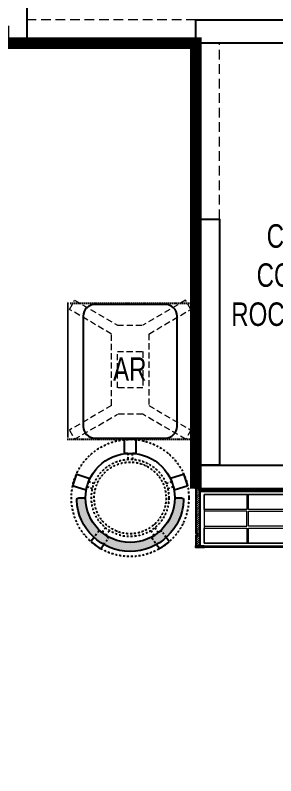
# Model space of a CAD drawing. Header units: feet. Extents: x 3067008 to 3074218, y -5466580 to -5451130.
# Drawn here: x 3070928 to 3072039, y -5458534 to -5455291 of the extents above; entities that cross this region are included whole.
import ezdxf

# ---------------------------------------------------------------- set-up
doc = ezdxf.new("R2010")
doc.units = ezdxf.units.FT
doc.header["$LTSCALE"] = 33
doc.header["$MEASUREMENT"] = 0
for name, pattern in [('a_p6_plan_L18$0$HIDDEN', [0.375, 0.25, -0.125]), ('ACAD_ISO03W100', [30, 12, -18]), ('DASHDOT2', [0.5, 0.25, -0.125, 0, -0.125]), ('DOT', [0.25, 0, -0.25]), ('HIDDEN2', [4.7624999999999975, 3.174999999999998, -1.587499999999999])]:
    doc.linetypes.add(name, pattern=pattern)
for name, color, linetype, lineweight in [('HATCH', 9, 'Continuous', 9), ('LENS-CURTAIN', 5, 'a_p6_plan_L18$0$HIDDEN', 9), ('LENS-DIM', 252, 'Continuous', 5), ('LENS-PARTITION', 21, 'Continuous', 25), ('LENS-TEXT', 31, 'Continuous', 5), ('LK-FF&E FLOOR', 1, 'Continuous', 9), ('LK-FF&E WALL', 1, 'Continuous', 9), ('LK-FLUTTED FINISH', 20, 'Continuous', 30), ('LN-ELEVATION-1', 81, 'Continuous', 25), ('LN-ELEVATION-2', 103, 'Continuous', 20), ('LN-ELEVATION-3', 125, 'Continuous', 18), ('LN-ELEVATION-4', 145, 'Continuous', 13), ('LN-HATCH', 251, 'Continuous', 0)]:
    doc.layers.add(name, color=color, linetype=linetype, lineweight=lineweight)
doc.styles.add('LK TXT', font='GILC____.TTF', dxfattribs={"height": 100})
pattern_1 = [(45, (7858558.917008298, 3503823.203216763), (-4.490128060534575, 4.490128060534575), [])]

# ---------------------------------------------------------------- blocks, each defined once
blk = doc.blocks.new('A$Ceb5d2849')
at = {"layer": 'LN-HATCH'}
h = blk.add_hatch(dxfattribs=at)
h.set_pattern_fill('ANSI32', color=256, scale=333, angle=180)
h.set_pattern_definition([(225, (-4855153.921545184, 5277309.766559889), (88.29995930067012, -88.29995930067015), []), (225, (-4855212.788184619, 5277309.766559889), (88.29995930067012, -88.29995930067015), [])])
edge = h.paths.add_edge_path()
edge.add_line((3911.997087976896, -6821.441672743297), (3911.997087976896, -9854.441672743298))
edge.add_line((3911.997087976896, -9854.441672743298), (4156.997087976895, -9854.441672743298))
edge.add_line((4156.997087976895, -9854.441672743298), (4156.997087976895, -6769.441672743297))
edge.add_line((4156.997087976895, -6769.441672743297), (3911.997087976896, -6769.441672743297))
edge = h.paths.add_edge_path()
edge.add_line((4156.997087976895, -3694.441672743298), (3911.997087976896, -3694.441672743298))
edge.add_line((3911.997087976896, -3694.441672743298), (3911.997087976896, -6514.441672743298))
edge.add_line((3911.997087976896, -6514.441672743298), (4156.997087976895, -6514.441672743298))
edge.add_line((4156.997087976895, -6571.441672742366), (4156.997087976895, -3698.258792048321))
h.paths.add_polyline_path([(4156.997087976895, -474.4416727432981), (3906.997087976895, -474.4416727432981), (3906.997087976895, -3434.441672743298), (4156.997087976895, -3434.441672743298)])
h.paths.add_polyline_path([(4156.997087976895, 1955.55832725577), (366.9970879768953, 1955.55832725577), (366.9970879768953, 1705.558327256702), (3906.997087976895, 1705.558327256702), (3906.997087976895, -224.4416727432981), (4156.997087976895, -224.4416727432981)])
edge = h.paths.add_edge_path()
edge.add_line((-2403.002912023105, 2980.558327257633), (-2153.002912023105, 2980.558327257633))
edge.add_line((-2183.002912023105, 2980.558327256702), (-2183.002912023105, 4135.558327257633))
edge.add_line((-2183.002912023105, 4135.558327257633), (-883.0029120231047, 4135.558327257633))
edge.add_line((-883.0029120231047, 4135.558327257633), (-883.0029120231047, 1705.55832725577))
edge.add_line((-883.0029120231047, 1705.55832725577), (131.9970879713073, 1705.55832725577))
edge.add_line((131.9970879713073, 1705.55832725577), (131.9970879713073, 1955.55832725577))
edge.add_line((131.9970879713073, 1955.55832725577), (-633.0029120231047, 1955.55832725577))
edge.add_line((-633.0029120231047, 1955.55832725577), (-633.0029120231047, 4385.558327257633))
edge.add_line((-633.0029120231047, 4385.558327257633), (-2403.002912023105, 4385.558327257633))
edge.add_line((-2403.002912023105, 4385.558327257633), (-2403.002912023105, 2987.834062271751))
edge = h.paths.add_edge_path()
edge.add_line((-2403.002912023105, 2698.558327257633), (-2403.002912023105, -291.4416727423668))
edge.add_line((-2403.002912023105, -259.4416727423668), (-2183.002912023105, -259.4416727423668))
edge.add_line((-2183.002912023105, -259.4416727423668), (-2183.002912023105, 2695.558327257634))
edge.add_line((-2183.002912023105, 2695.558327257634), (-2403.002912023105, 2695.558327257634))
h.paths.add_polyline_path([(-2153.002912023105, -529.4416727423667), (-2403.002912023105, -529.4416727423667), (-2403.002912023105, -3449.441672742367), (-2153.002912023105, -3449.441672742367)])
edge = h.paths.add_edge_path()
edge.add_line((-2403.002912023105, -6548.441672742367), (-2153.002912023105, -6548.441672742367))
edge.add_line((-2153.002912023105, -6571.441672743297), (-2153.002912023105, -3699.441672742367))
edge.add_line((-2153.002912023105, -3699.441672742367), (-2403.002912023105, -3699.441672742367))
edge.add_line((-2403.002912023105, -3699.441672742367), (-2403.002912023105, -6571.441672743297))
edge = h.paths.add_edge_path()
edge.add_line((-2403.002912023105, -6791.441672742367), (-2403.002912023105, -9911.441672742369))
edge.add_line((-2403.002912023105, -9876.441672742367), (-2153.002912023105, -9876.441672742367))
edge.add_line((-2153.002912023105, -9876.441672742367), (-2153.002912023105, -6796.441672742367))
edge.add_line((-2153.002912023105, -6796.441672742367), (-2403.002912023105, -6796.441672742367))
blk = doc.blocks.new('VC HD 1010')
at = {"layer": 'LN-HATCH', "ltscale": 0.5}
h = blk.add_hatch(dxfattribs=at)
h.set_pattern_fill('ANSI31', color=256, scale=2)
h.set_pattern_definition([(45, (3761554.586240421, 1795022.935917533), (-4.490128060534575, 4.490128060534575), [])])
h.paths.add_polyline_path([(-505.166666666977, 24), (-505.166666666977, -166), (-499.1666666669771, -166), (-499.1666666669771, -176), (-505.166666666977, -176), (-505.166666666977, -220), (-487.1666666669772, -220), (-487.1666666669772, 24)])
h = blk.add_hatch(dxfattribs=at)
h.set_pattern_fill('ANSI31', color=256, scale=2)
h.set_pattern_definition(pattern_1)
h.paths.add_polyline_path([(504.8333333330228, 24), (504.8333333330228, -166), (498.8333333330228, -166), (498.8333333330228, -176), (504.8333333330228, -176), (504.8333333330228, -220), (486.8333333330228, -220), (486.8333333330228, 24)])
h = blk.add_hatch(dxfattribs=at)
h.set_pattern_fill('ANSI31', color=256, scale=2)
h.set_pattern_definition([(45, (7858741.917008297, 3503823.203216763), (-4.490128060534575, 4.490128060534575), [])])
h.paths.add_polyline_path([(-470.1666666669772, -220), (-470.1666666669772, -226), (-505.166666666977, -226), (-505.166666666977, -220)])
h = blk.add_hatch(dxfattribs=at)
h.set_pattern_fill('ANSI31', color=256, scale=2)
h.set_pattern_definition(pattern_1)
h.paths.add_polyline_path([(476.8333333330228, -220), (476.8333333330228, -226), (511.8333333330228, -226), (511.8333333330228, -220)])
at = {"layer": 'LN-ELEVATION-1', "ltscale": 0.5}
for points in [[(-505.166666666977, 24), (-505.166666666977, -166), (-499.1666666669771, -166), (-499.1666666669771, -176), (-505.166666666977, -176), (-505.166666666977, -220), (-487.1666666669772, -220), (-487.1666666669772, 24)], [(486.8333333330228, 12), (-487.1666666669772, 12), (-487.1666666669772, 18), (486.8333333330228, 18)], [(504.8333333330228, 24), (504.8333333330228, -166), (498.8333333330228, -166), (498.8333333330228, -176), (504.8333333330228, -176), (504.8333333330228, -220), (486.8333333330228, -220), (486.8333333330228, 24)], [(-470.1666666669772, -220), (-470.1666666669772, -226), (-505.166666666977, -226), (-505.166666666977, -220)], [(469.8333333330228, -220), (469.8333333330228, -226), (504.8333333330228, -226), (504.8333333330228, -220)]]:
    blk.add_lwpolyline(points, close=True, dxfattribs=at)
at = {"layer": 'LN-ELEVATION-2', "ltscale": 0.5}
blk.add_lwpolyline([(470.1666666674428, 0), (-470.1666666674428, 0), (-470.1666666674428, -208), (470.1666666674428, -208)], close=True, dxfattribs=at)
at = {"layer": 'LN-ELEVATION-3', "ltscale": 0.5}
for p, q in [((-487.1666666669772, 24), (486.8333333330228, 24)), ((-470.1666666669772, -220), (469.8333333330228, -220)), ((469.8333333330228, -226), (-470.1666666669772, -226))]:
    blk.add_line(p, q, dxfattribs=at)
for points in [[(-470.1666666674428, 0), (-288.5000000004657, 0), (-288.5000000004657, -64), (-470.1666666674428, -64)], [(-280.5000000004657, 0), (-98.83333333348855, 0), (-98.83333333348855, -64), (-280.5000000004657, -64)], [(-90.83333333348855, 0), (90.83333333348855, 0), (90.83333333348855, -64), (-90.83333333348855, -64)], [(98.83333333348855, 0), (280.5000000004657, 0), (280.5000000004657, -64), (98.83333333348855, -64)], [(288.5000000004657, 0), (470.1666666674428, 0), (470.1666666674428, -64), (288.5000000004657, -64)], [(-470.1666666674428, -136), (-288.5000000004657, -136), (-288.5000000004657, -72), (-470.1666666674428, -72)], [(-280.5000000004657, -72), (-98.83333333348855, -72), (-98.83333333348855, -136), (-280.5000000004657, -136)], [(-90.83333333348855, -72), (90.83333333348855, -72), (90.83333333348855, -136), (-90.83333333348855, -136)], [(98.83333333348855, -72), (280.5000000004657, -72), (280.5000000004657, -136), (98.83333333348855, -136)], [(288.5000000004657, -72), (470.1666666674428, -72), (470.1666666674428, -136), (288.5000000004657, -136)], [(-470.1666666674428, -144), (-288.5000000004657, -144), (-288.5000000004657, -208), (-470.1666666674428, -208)], [(-280.5000000004657, -144), (-98.83333333348855, -144), (-98.83333333348855, -208), (-280.5000000004657, -208)], [(-90.83333333348855, -144), (90.83333333348855, -144), (90.83333333348855, -208), (-90.83333333348855, -208)], [(98.83333333348855, -144), (280.5000000004657, -144), (280.5000000004657, -208), (98.83333333348855, -208)], [(288.5000000004657, -144), (470.1666666674428, -144), (470.1666666674428, -208), (288.5000000004657, -208)]]:
    blk.add_lwpolyline(points, close=True, dxfattribs=at)
blk = doc.blocks.new('AR')
at = {"layer": 'LN-ELEVATION-2', "linetype": 'DOT', "lineweight": 25}
blk.add_lwpolyline([(0, 13.41378593863919), (530, 13.41378593863919), (530, 593.4137859386392), (0, 593.4137859386392)], close=True, dxfattribs=at)
at = {"layer": 'LN-ELEVATION-2', "lineweight": 25}
blk.add_lwpolyline([(465, 68.22063546301797), (465, 538.2206354630179, 0.4142135623730951), (415, 588.2206354630177), (115, 588.2206354630177, 0.4142135623730951), (65, 538.2206354630179), (65, 68.22063546301797, 0.4142135623730951), (115, 18.22063546301797), (415, 18.22063546301797, 0.4142135623730951)], format="xyb", close=True, dxfattribs=at)
at = {"layer": 'LN-ELEVATION-4', "linetype": 'HIDDEN2', "ltscale": 0.25}
for points in [[(185.8456009030342, 448.8780772723258), (5.888936847448348, 554.0078910568263), (28.48512306064368, 593.350836840691), (211.0874861851335, 486.6754184374586)], [(344.154399111867, 448.8780772762837), (524.1110631600021, 554.0078910947777), (501.5148769393563, 593.3508368753828), (318.9125138223171, 486.6754184374586)], [(211.0874861851335, 486.6754184376913), (318.9125138223171, 486.6754184376913)], [(185.8456009030342, 144.472759603057), (185.8456009030342, 448.8780772723258)], [(344.154399111867, 448.8780772762837), (344.154399111867, 144.4727595990989)], [(185.8456009030342, 144.472759603057), (5.888936847448348, 39.34294581855647), (28.48512306064368, 3.46917659e-08), (211.0874861851335, 106.6754184379242)], [(344.154399111867, 144.4727595990989), (524.1110631600021, 39.34294578060508), (501.5148769393563, 0), (318.9125138223171, 106.6754184379242)], [(318.9125138223171, 106.6754184376914), (211.0874861851335, 106.6754184376914)]]:
    blk.add_lwpolyline(points, dxfattribs=at)
blk.add_lwpolyline([(210.8456009030342, 373.9866790841333), (319.154399111867, 373.9866790841333), (319.154399111867, 219.3641577917151), (210.8456009030342, 219.3641577917151)], close=True, dxfattribs=at)
blk = doc.blocks.new('DR STOOL')
at = {"layer": 'HATCH'}
h = blk.add_hatch(dxfattribs=at)
h.set_pattern_fill('ANSI36', color=250, angle=-90.00000000000001)
h.set_pattern_definition([(315, (-227.8099174643867, 917.3997257252777), (6.173926083235043, -1.683798022700468), [7.9375, -1.587499999999999, 0, -1.587499999999999])])
edge = h.paths.add_edge_path()
edge.add_line((-190.0000000041909, 4.511094e-10), (-218.6899174675346, 4.511094e-10))
edge.add_arc((-218.6899174670689, 9.120000000388245), 9.119999999940092, 177.6119845363388, 269.9999999996136, ccw=False)
edge.add_arc((-1.8626451e-09, 3.565219e-10), 228.000000002257, 2.3880154632688004, 177.6119845367313, ccw=False)
edge.add_arc((218.6899174633436, 9.120000000497384), 9.120000000051716, -90.00000000034493, 2.3880154629299, ccw=False)
edge.add_line((218.6899174633436, 4.511094e-10), (190, 4.511094e-10))
edge.add_arc((-1.8626451e-09, 4.511094e-10), 190.000000001979, -1.27e-14, 180)
at = {"layer": 'LN-ELEVATION-1', "color": 1, "ltscale": 100}
for p, q in [((-128.6221585394814, 215.4841044476634), (-165.2704676063731, 189.0243927398114)), ((-124.7228340068832, 214.8545704018979), (-128.6221585394814, 215.4841044476634)), ((-112.6981821293011, 198.1996966340157), (-124.7228340068832, 214.8545704018979)), ((124.7553772013634, 214.9803744515593), (112.5488144652918, 198.2845540212292)), ((128.7014972954057, 215.5933048763618), (124.7553772013634, 214.9803744515593)), ((128.7014972954057, 215.5933048763618), (124.7553772013634, 214.9803744515593)), ((165.1911288509145, 188.915192311113), (128.7014972954057, 215.5933048763618)), ((165.1911288509145, 188.915192311113), (128.7014972954057, 215.5933048763618)), ((-165.2704676063731, 189.0243927398114), (-165.9069543029182, 185.0820035930228)), ((-165.9069543029182, 185.0820035930228), (-153.8003208162263, 168.3135803133482)), ((153.6734594982117, 168.4294150282658), (165.7973639420234, 185.0121775862135)), ((165.7973639420234, 185.0121775862135), (165.1911288509145, 188.915192311113)), ((165.7973639420234, 185.0121775862135), (165.1911288509145, 188.915192311113)), ((-242.9550312487409, -52.24013893969095), (-244.7482102331705, -55.75945052818861)), ((-244.7482102331705, -55.75945052818861), (-230.7800458371639, -98.74904560100549)), ((-191.2928382232785, -35.45407700946089), (-242.9550312487409, -52.24013893969095)), ((-187.9259491492994, -37.1695928365807), (-191.2928382232785, -35.45407700946089)), ((-184.1424400564283, -48.81403796559607), (-187.9259491492994, -37.1695928365807)), ((188.0651108901948, -36.96233201187715), (184.0504167033359, -49.19388854173303)), ((191.3981811110861, -35.27656588272658), (188.0651108901948, -36.96233201187715)), ((243.0100176925771, -52.21682526778022), (191.3981811110861, -35.27656588272658)), ((230.715890809428, -98.7280946081737), (244.8123673382215, -55.78040257930116)), ((244.8123673382215, -55.78040257930116), (243.0100176925771, -52.21682526778022)), ((-227.2218665438704, -100.5620286722478), (-175.5596735184081, -83.7759667420105)), ((-173.8639617776498, -80.4479453730819), (-177.8421125086024, -68.2044548037811)), ((-175.5596735184081, -83.7759667420105), (-173.8639617776498, -80.4479453730819)), ((177.6922140880488, -68.56540505095472), (173.8739495249465, -80.1985000452405)), ((173.8739495249465, -80.1985000452405), (175.5794035866856, -83.5704969359358)), ((175.5794035866856, -83.5704969359358), (227.1912401677109, -100.5107563209894)), ((-230.7800458371639, -98.74904560100549), (-227.2218665438704, -100.5620286722478)), ((227.1912401677109, -100.5107563209894), (230.715890809428, -98.7280946081737)), ((-22.72193054761737, -190.2142363802995), (-25.39390889601782, -192.886214728569)), ((-25.39390889601782, -192.886214728569), (-25.39390889601782, -247.2070584567482)), ((-10.47823652112856, -190.2142363802995), (-22.72193054761737, -190.2142363802995)), ((22.78362171910703, -190.2142363802995), (9.910054048988968, -190.2142363802995)), ((25.42475448176265, -192.8553691428751), (22.78362171910703, -190.2142363802995)), ((25.42475448176265, -247.1762128710543), (25.42475448176265, -192.8553691428751)), ((-25.39390889601782, -247.2070584567482), (-22.60096735274419, -250)), ((-22.60096735274419, -250), (22.60096735274419, -250)), ((22.60096735274419, -250), (25.42475448176265, -247.1762128710543))]:
    blk.add_line(p, q, dxfattribs=at)
at = {"layer": 'LN-ELEVATION-1', "linetype": 'DASHDOT2'}
for p, q in [((-92.92521573789418, 170.8129362839827), (-112.6981821293011, 198.1996966340157)), ((112.5488144652918, 198.2845540212292), (92.69529851106927, 171.1294289919315)), ((-153.8003208162263, 168.3135803133482), (-134.1093360339291, 141.0403694751003)), ((-103.4542870586738, 159.9154408004979), (-93.52748446213081, 167.0824927485227)), ((-93.52748446213081, 167.0824927485227), (-92.92521573789418, 170.8129362839827)), ((92.69529851106927, 171.1294289919315), (93.26858203159645, 167.4385604566923)), ((93.26858203159645, 167.4385604566923), (103.6608748426661, 159.8406005539291)), ((133.7372852512635, 141.1612321265929), (153.6734594982117, 168.4294150282658)), ((-134.1093360339291, 141.0403694751003), (-130.4219571123831, 140.4450534014686)), ((-130.4219571123831, 140.4450534014686), (-119.9844727469608, 147.9808124662595)), ((-119.9844727469608, 147.9808124662595), (-105.3687285655178, 126.9741353208374)), ((-88.15393704269081, 139.4771787207864), (-103.4542870586738, 159.9154408004979)), ((103.6608748426661, 159.8406005539291), (88.19885099539533, 139.4487815762331)), ((105.4096150295809, 126.94019481352), (120.1194891873747, 147.8074627162714)), ((120.1194891873747, 147.8074627162714), (130.0033113472163, 140.5812532722048)), ((130.0033113472163, 140.5812532722048), (133.7372852512635, 141.1612321265929)), ((-159.954806596972, -40.49024384317454), (-184.1424400564283, -48.81403796559607)), ((-177.8421125086024, -68.2044548037811), (-153.4148110738024, -60.73628028803068)), ((153.3006618716754, -61.02382378749462), (177.6922140880488, -68.56540505095472)), ((184.0504167033359, -49.19388854173303), (159.8786162491887, -40.79004861696012)), ((-10.92024635523557, -164.6382343793375), (-10.47823652112856, -190.2142363802995)), ((9.910054048988968, -190.2142363802995), (10.35584833659231, -164.674698740353))]:
    blk.add_line(p, q, dxfattribs=at)
at = {"layer": 'LN-ELEVATION-1', "color": 1, "ltscale": 100}
blk.add_lwpolyline([(-190.0000000023283, 0), (-218.6899174656719, 0, -0.4264743413925903), (-227.8019973598421, 9.5, -0.959166304662544), (227.8019973593764, 9.5, -0.4264743413925903), (218.6899174647406, 0), (190.0000000013969, 0)], format="xyb", dxfattribs=at)
at = {"layer": 'LN-ELEVATION-1', "linetype": 'DASHDOT2'}
for radius in [250, 165, 153]:
    blk.add_circle((0, 0), radius, dxfattribs=at)
at = {"layer": 'LN-ELEVATION-1', "color": 1, "ltscale": 100}
blk.add_circle((0, 0), 190, dxfattribs=at)

msp = doc.modelspace()

# ---------------------------------------------------------------- linework, layer by layer
at = {"layer": 'LENS-CURTAIN', "ltscale": 5}
for points in [[(3070978.310364515, -5455409.969816838), (3071698.310364515, -5455409.969816838), (3071698.310364515, -5455309.969816839), (3070978.310364515, -5455309.969816839)], [(3071698.310364515, -5455409.969816837), (3071698.310364515, -5456159.969816837), (3071798.310364514, -5456159.969816837), (3071798.310364514, -5455409.969816837)]]:
    msp.add_lwpolyline(points, close=True, dxfattribs=at)
at = {"layer": 'LENS-PARTITION'}
for points in [[(3070978.310364515, -5455409.969816837), (3070878.310364514, -5455409.969816837), (3070878.310364514, -5453809.969816838), (3070978.310364515, -5453809.969816838)], [(3071698.310364515, -5455309.969816837), (3073318.310364515, -5455309.969816837), (3073318.310364515, -5455409.969816837), (3071698.310364515, -5455409.969816837)], [(3071798.310364514, -5457209.969816838), (3071698.310364515, -5457209.969816838), (3071698.310364515, -5456159.969816837), (3071798.310364514, -5456159.969816837)], [(3071698.310364515, -5457209.969816838), (3073318.310364515, -5457209.969816838), (3073318.310364515, -5457309.969816837), (3071698.310364515, -5457309.969816837)]]:
    msp.add_lwpolyline(points, close=True, dxfattribs=at)
at = {"layer": 'LK-FLUTTED FINISH', "linetype": 'ACAD_ISO03W100', "ltscale": 0.05, "const_width": 50}
msp.add_lwpolyline([(3069758.31036451, -5457273.969816837), (3069758.31036451, -5455359.969816838), (3070878.310364514, -5455359.969816838), (3070878.310364514, -5455409.969816837), (3071698.310364515, -5455409.969816838), (3071698.310364515, -5457309.969816837)], dxfattribs=at)

# ---------------------------------------------------------------- block references
at = {"layer": 'LENS-DIM', "color": 2}
msp.add_blockref('A$Ceb5d2849', (3069411.313276538, -5455515.528144094), dxfattribs=at)
at = {"layer": 'LK-FF&E FLOOR', "rotation": 180}
for name, p in [('AR', (3071683.02735869, -5456505.817150911)), ('DR STOOL', (3071418.02735869, -5457349.23093685))]:
    msp.add_blockref(name, p, dxfattribs=at)
at = {"layer": 'LK-FF&E WALL'}
msp.add_blockref('VC HD 1010', (3072203.477031182, -5457333.969816837), dxfattribs=at)

# ---------------------------------------------------------------- texts
at = {"layer": 'LENS-TEXT', "color": 0, "linetype": 'Continuous', "ltscale": 3, "char_height": 100, "attachment_point": 5, "style": 'LK TXT'}
for s, width, gutter_width, insert in [('CLINIC-1 COMPACT ROC- MINSIGN', 730.5073781448633, 0.9999999999999992, (3072213.343254216, -5456399.660983565)), ('AR', 237.4408088319178, 12.5, (3071416.370321784, -5456799.746492793))]:
    msp.add_mtext_dynamic_manual_height_columns(s, width=width, gutter_width=gutter_width, heights=[0], dxfattribs=dict(at, insert=insert))

doc.saveas('drawing.dxf')
